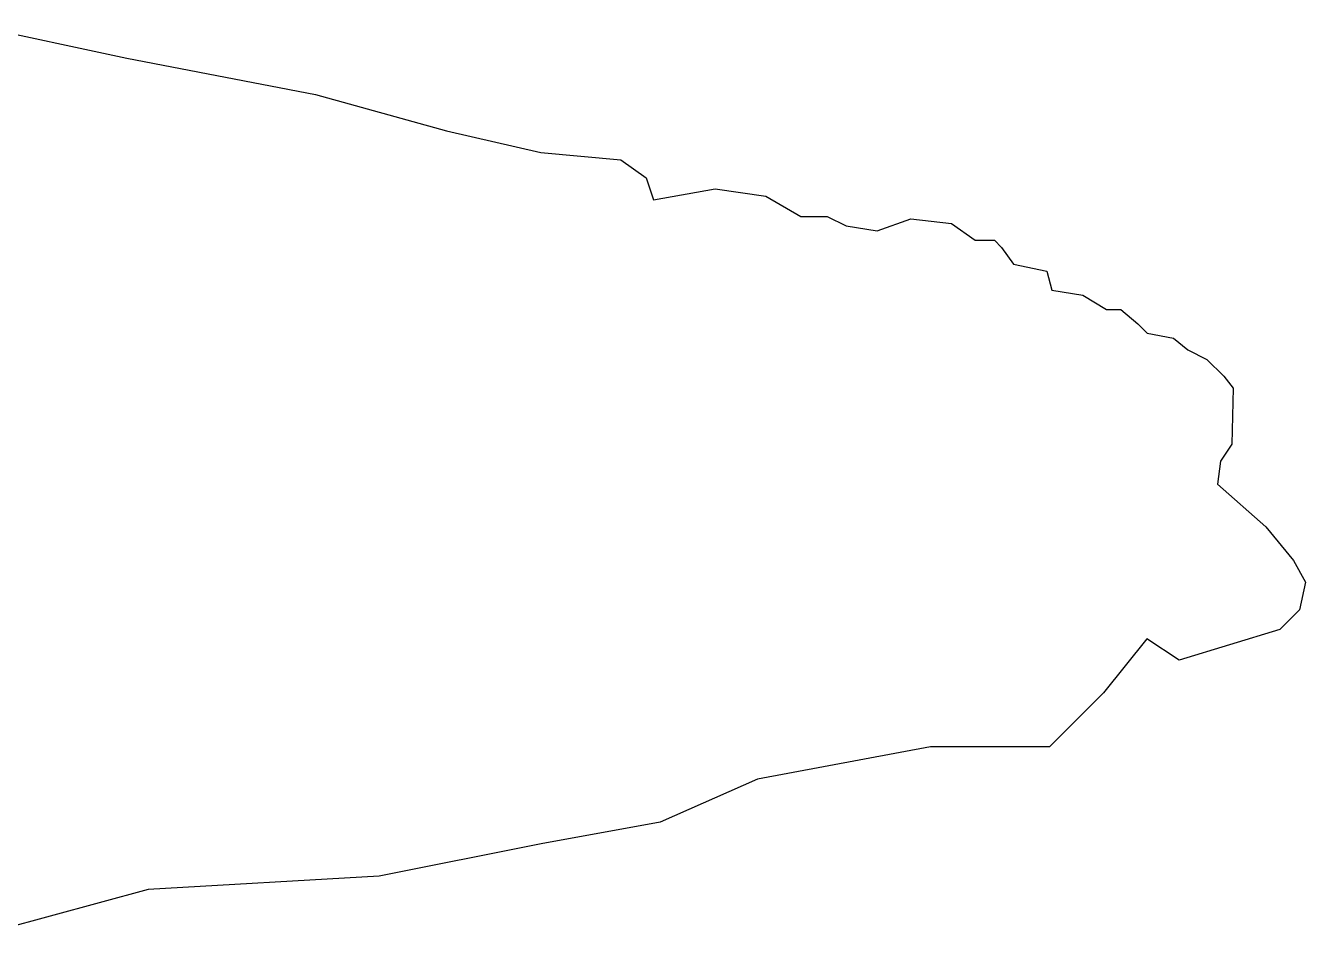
# Model space of a CAD drawing. Header units: inches. Extents: x -1369 to 1198, y -366 to 1398.
# Drawn here: x -94.9 to -3.5, y 976.3 to 1040.9 of the extents above; entities that cross this region are included whole.
import ezdxf

# ---------------------------------------------------------------- set-up
doc = ezdxf.new("R2010")
doc.units = ezdxf.units.IN
doc.header["$MEASUREMENT"] = 0
doc.layers.add('SUBLOTS', color=1, linetype='Continuous')

msp = doc.modelspace()

# ---------------------------------------------------------------- linework, layer by layer
at = {"layer": 'SUBLOTS', "color": 8}
msp.add_lwpolyline([(-98.5314, 1040.8639), (-87.6385, 1038.5329), (-74.1521, 1035.943), (-64.8153, 1033.353), (-58.0721, 1031.7991), (-52.3662, 1031.2811), (-50.5508, 1029.9861), (-50.032, 1028.4321), (-45.623, 1029.2091), (-41.992, 1028.6911), (-39.4967, 1027.246), (-37.62, 1027.246), (-36.2551, 1026.5645), (-34.0372, 1026.2237), (-31.6486, 1027.0756), (-28.7482, 1026.7349), (-27.0421, 1025.5422), (-25.6772, 1025.5422), (-25.1654, 1025.0311), (-24.3123, 1023.8385), (-21.9238, 1023.3274), (-21.5825, 1021.9644), (-19.3646, 1021.6236), (-17.6585, 1020.6014), (-16.6348, 1020.6014), (-15.4405, 1019.5791), (-14.7581, 1018.8976), (-12.8814, 1018.5569), (-11.8577, 1017.705), (-10.4928, 1017.0235), (-9.2985, 1015.8309), (-8.6161, 1014.979), (-8.7106, 1010.9909), (-9.5275, 1009.7673), (-9.7318, 1008.1357), (-6.2795, 1005.0683), (-4.308, 1002.6777), (-3.4631, 1001.1308), (-3.8855, 999.1621), (-5.2937, 997.7559), (-12.4783, 995.5528), (-14.795, 997.0951), (-17.8838, 993.2394), (-21.7448, 989.3838), (-30.2391, 989.3838), (-42.5945, 987.0703), (-49.5444, 983.9858), (-58.0387, 982.4435), (-69.6218, 980.1301), (-86.1083, 979.1977), (-96.6003, 976.3402)], dxfattribs=at)

doc.saveas('drawing.dxf')
